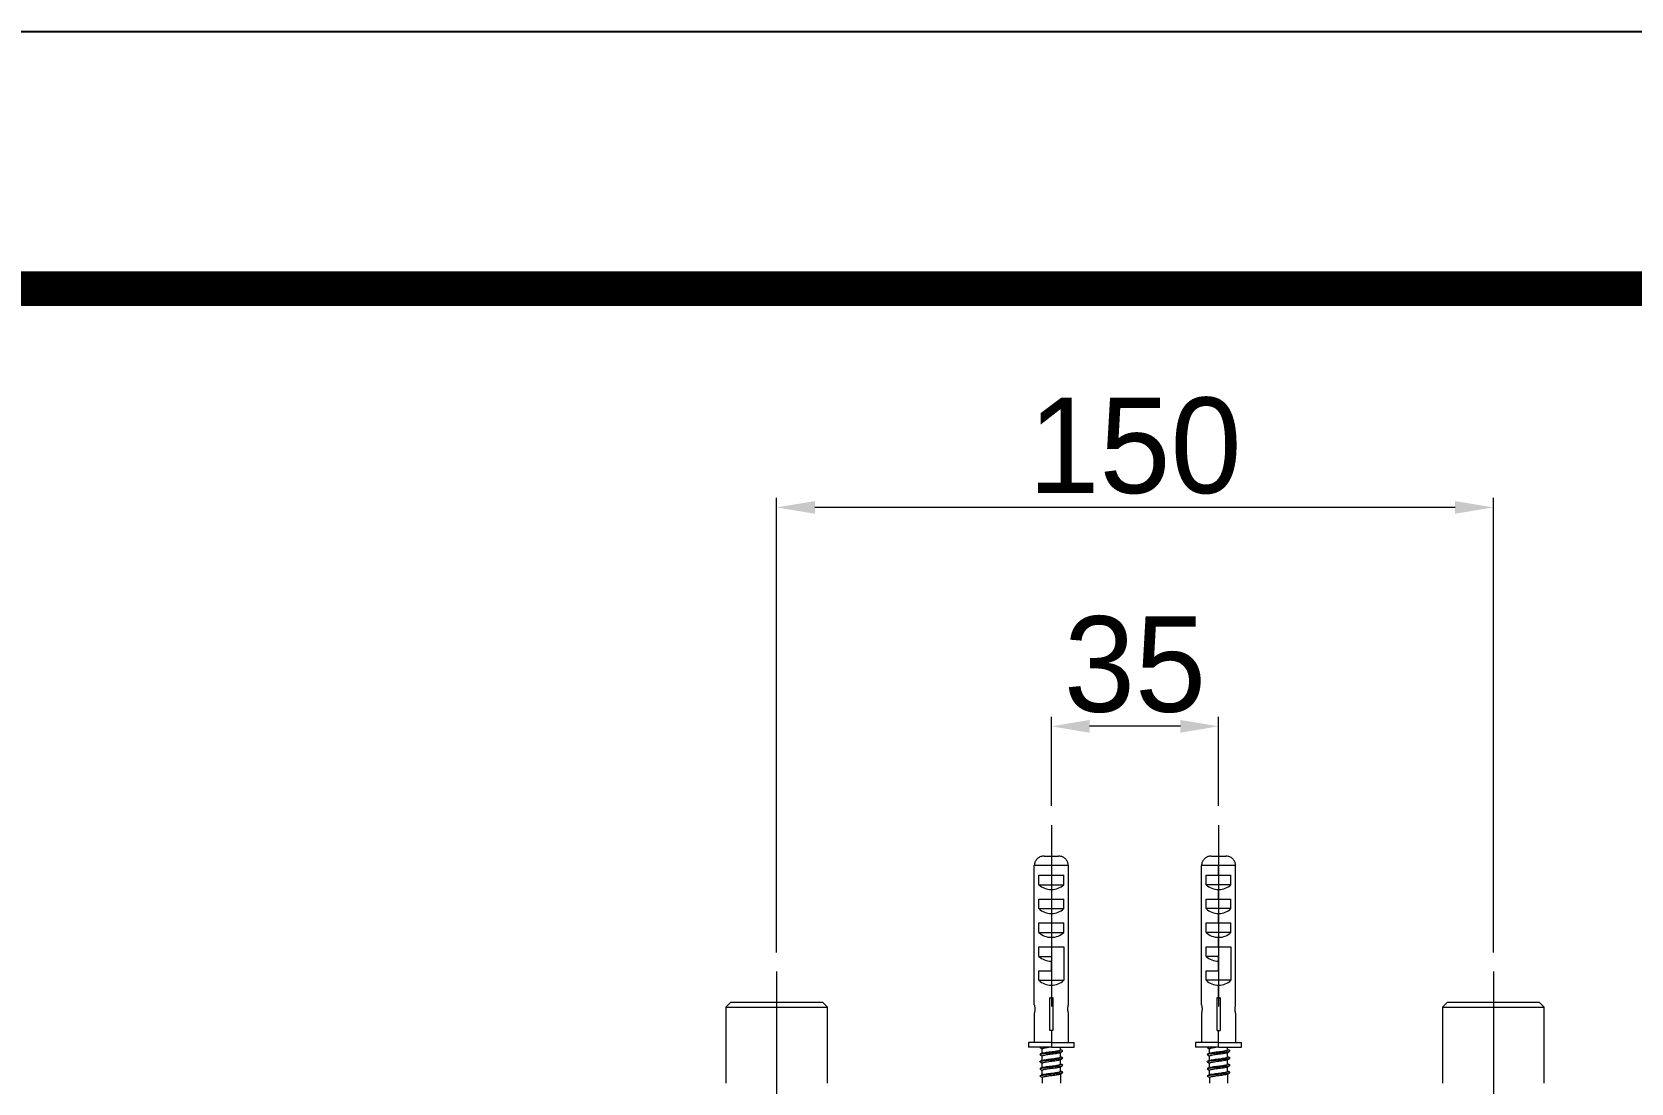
# Model space of a CAD drawing. Extents: x 11377 to 14537, y 53 to 2368.
# Drawn here: x 12292.1 to 12626.8, y 2148.3 to 2368.3 of the extents above; entities that cross this region are included whole.
import ezdxf

# ---------------------------------------------------------------- set-up
doc = ezdxf.new("R2010")
doc.units = 0
doc.header["$LTSCALE"] = 10
doc.header["$MEASUREMENT"] = 0
doc.header["$PDMODE"] = 3
doc.header["$PDSIZE"] = -10
doc.linetypes.add('CENTER2', pattern=[28.575, 19.05, -3.175, 3.175, -3.175])
doc.layers.get('0').update_dxf_attribs({"linetype": 'CONTINUOUS'})
doc.layers.get('DEFPOINTS').update_dxf_attribs({"linetype": 'CONTINUOUS'})
doc.layers.add('1', color=7, linetype='CONTINUOUS', true_color=0xffffff)
doc.layers.add('Cneter', color=1, linetype='CENTER2', lineweight=13)
doc.styles.add('Daelim Dimension', font='')
doc.styles.get('Daelim Dimension').set_extended_font_data('나눔고딕')
doc.dimstyles.new('DEFAULT', dxfattribs={"dimscale": 2, "dimtxt": 2, "dimasz": 2, "dimexe": 0, "dimexo": 2, "dimgap": 1, "dimtad": 1, "dimdec": 1, "dimzin": 9, "dimdsep": 46, "dimtxsty": 'Daelim Dimension', "dimcen": 0.5, "dimclrd": 252, "dimclre": 252, "dimclrt": 3, "dimadec": 1, "dimazin": 0, "dimtfac": 1, "dimtdec": 1, "dimtix": 1, "dimtmove": 0, "dimatfit": 3, "dimfxl": 1, "dimtolj": 1, "dimtzin": 1, "dimlwd": 9, "dimlwe": 9, "dimarcsym": 0})

# ---------------------------------------------------------------- blocks, each defined once
blk = doc.blocks.new('*D11')
at = {"color": 5, "lineweight": 9, "ltscale": 0.5, "transparency": 16777216}
for p, q in [((12505.45, 2206.31), (12505.45, 2224.98)), ((12532.45, 2222.98), (12513.45, 2222.98)), ((12540.45, 2206.31), (12540.45, 2224.98))]:
    blk.add_line(p, q, dxfattribs=at)
at = {"color": 5, "ltscale": 0.5, "transparency": 16777216}
for points in [[(12513.45, 2224.31), (12513.45, 2221.64), (12505.45, 2222.98)], [(12532.45, 2224.31), (12532.45, 2221.64), (12540.45, 2222.98)]]:
    blk.add_solid(points, dxfattribs=at)
at = {"layer": 'DEFPOINTS', "color": 0, "ltscale": 0.5, "transparency": 16777216}
for p in [(12505.45, 2222.98), (12505.45, 2202.31), (12540.45, 2202.31)]:
    blk.add_point(p, dxfattribs=at)
at = {"color": 7, "ltscale": 0.5, "transparency": 16777216, "insert": (12522.95, 2235.88), "char_height": 20, "attachment_point": 5, "style": 'Daelim Dimension'}
blk.add_mtext('\\A1;35', dxfattribs=at)
blk = doc.blocks.new('*D12')
at = {"color": 5, "lineweight": 9, "ltscale": 0.5, "transparency": 16777216}
for p, q in [((12447.95, 2175.66), (12447.95, 2270.8)), ((12597.95, 2175.66), (12597.95, 2270.8)), ((12589.95, 2268.8), (12455.95, 2268.8))]:
    blk.add_line(p, q, dxfattribs=at)
at = {"color": 5, "ltscale": 0.5, "transparency": 16777216}
for points in [[(12455.95, 2270.13), (12455.95, 2267.47), (12447.95, 2268.8)], [(12589.95, 2270.13), (12589.95, 2267.47), (12597.95, 2268.8)]]:
    blk.add_solid(points, dxfattribs=at)
at = {"layer": 'DEFPOINTS', "color": 0, "ltscale": 0.5, "transparency": 16777216}
for p in [(12447.95, 2268.8), (12447.95, 2171.66), (12597.95, 2171.66)]:
    blk.add_point(p, dxfattribs=at)
at = {"color": 7, "lineweight": 9, "ltscale": 0.5, "transparency": 16777216, "insert": (12522.95, 2281.66), "char_height": 20, "attachment_point": 5, "style": 'Daelim Dimension'}
blk.add_mtext('\\A1;150', dxfattribs=at)

msp = doc.modelspace()

# ---------------------------------------------------------------- linework, layer by layer
at = {"ltscale": 0.5}
msp.add_lwpolyline([(11377.11, 53.28), (14536.63, 53.28), (14536.63, 2368.32), (11377.11, 2368.32)], close=True, dxfattribs=at)
at = {"color": 5, "linetype": 'ByBlock', "lineweight": 200, "const_width": 7.28}
msp.add_lwpolyline([(11427.92, 152.41), (14485.52, 152.41), (14485.52, 2314.57), (11427.92, 2314.57)], close=True, dxfattribs=at)
at = {"layer": '1', "color": 7, "linetype": 'Continuous', "lineweight": 18}
for p, q in [((12503.93, 2195.81), (12506.97, 2195.81)), ((12538.93, 2195.81), (12541.97, 2195.81)), ((12501.88, 2164.67), (12501.88, 2193.81)), ((12509.01, 2164.67), (12509.01, 2193.81)), ((12536.88, 2164.67), (12536.88, 2193.81)), ((12544.01, 2164.67), (12544.01, 2193.81)), ((12502.86, 2191.81), (12505.45, 2191.81)), ((12502.86, 2189.81), (12502.86, 2191.81)), ((12502.86, 2189.81), (12508.04, 2189.81)), ((12505.45, 2191.81), (12508.04, 2191.81)), ((12508.04, 2189.81), (12508.04, 2191.81)), ((12537.86, 2191.81), (12540.45, 2191.81)), ((12537.86, 2189.81), (12537.86, 2191.81)), ((12543.04, 2189.81), (12537.86, 2189.81)), ((12540.45, 2191.81), (12543.04, 2191.81)), ((12543.04, 2189.81), (12543.04, 2191.81)), ((12502.86, 2186.81), (12505.45, 2186.81)), ((12502.86, 2184.81), (12502.86, 2186.81)), ((12505.45, 2186.81), (12508.04, 2186.81)), ((12508.04, 2184.81), (12508.04, 2186.81)), ((12537.86, 2186.81), (12540.45, 2186.81)), ((12537.86, 2184.81), (12537.86, 2186.81)), ((12540.45, 2186.81), (12543.04, 2186.81)), ((12543.04, 2184.81), (12543.04, 2186.81)), ((12502.86, 2184.81), (12508.04, 2184.81)), ((12543.04, 2184.81), (12537.86, 2184.81)), ((12502.86, 2181.81), (12505.45, 2181.81)), ((12502.86, 2179.81), (12502.86, 2181.81)), ((12502.86, 2179.81), (12508.04, 2179.81)), ((12505.45, 2181.81), (12508.04, 2181.81)), ((12508.04, 2179.81), (12508.04, 2181.81)), ((12537.86, 2181.81), (12540.45, 2181.81)), ((12537.86, 2179.81), (12537.86, 2181.81)), ((12543.04, 2179.81), (12537.86, 2179.81)), ((12540.45, 2181.81), (12543.04, 2181.81)), ((12543.04, 2179.81), (12543.04, 2181.81)), ((12502.86, 2176.81), (12505.45, 2176.81)), ((12502.86, 2174.81), (12502.86, 2176.81)), ((12505.45, 2176.81), (12508.04, 2176.81)), ((12508.04, 2176.81), (12508.04, 2169.81)), ((12537.86, 2176.81), (12540.45, 2176.81)), ((12537.86, 2174.81), (12537.86, 2176.81)), ((12540.45, 2176.81), (12543.04, 2176.81)), ((12543.04, 2176.81), (12543.04, 2169.81)), ((12502.86, 2174.81), (12505.45, 2174.81)), ((12505.45, 2174.81), (12505.45, 2173.81)), ((12505.45, 2171.81), (12505.45, 2173.81)), ((12540.45, 2174.81), (12537.86, 2174.81)), ((12540.45, 2173.81), (12540.45, 2174.81)), ((12540.45, 2171.81), (12540.45, 2173.81)), ((12502.86, 2171.81), (12505.45, 2171.81)), ((12502.86, 2169.81), (12502.86, 2171.81)), ((12502.86, 2169.81), (12508.04, 2169.81)), ((12537.86, 2171.81), (12540.45, 2171.81)), ((12537.86, 2169.81), (12537.86, 2171.81)), ((12543.04, 2169.81), (12537.86, 2169.81)), ((12505.15, 2159.31), (12505.15, 2166.18)), ((12505.75, 2166.18), (12505.75, 2159.31)), ((12540.15, 2159.31), (12540.15, 2166.18)), ((12540.75, 2166.18), (12540.75, 2159.31)), ((12438.3, 2165.16), (12437.3, 2164.16)), ((12437.3, 2164.16), (12437.3, 2148.31)), ((12437.3, 2164.16), (12447.95, 2164.16)), ((12457.6, 2165.16), (12438.3, 2165.16)), ((12447.95, 2164.16), (12458.6, 2164.16)), ((12458.6, 2164.16), (12457.6, 2165.16)), ((12458.6, 2148.31), (12458.6, 2164.16)), ((12501.85, 2162.82), (12501.85, 2156.81)), ((12509.05, 2156.81), (12509.05, 2162.82)), ((12536.85, 2162.82), (12536.85, 2156.81)), ((12544.05, 2156.81), (12544.05, 2162.82)), ((12588.3, 2165.16), (12587.3, 2164.16)), ((12587.3, 2164.16), (12587.3, 2148.31)), ((12587.3, 2164.16), (12597.95, 2164.16)), ((12607.6, 2165.16), (12588.3, 2165.16)), ((12597.95, 2164.16), (12608.6, 2164.16)), ((12608.6, 2164.16), (12607.6, 2165.16)), ((12608.6, 2148.31), (12608.6, 2164.16)), ((12505.75, 2159.31), (12505.15, 2159.31)), ((12540.15, 2159.31), (12540.75, 2159.31)), ((12500.65, 2156.81), (12500.65, 2155.81)), ((12505.45, 2156.81), (12500.65, 2156.81)), ((12505.45, 2155.81), (12500.65, 2155.81)), ((12503.56, 2154.53), (12503.56, 2155.44)), ((12505.45, 2156.81), (12510.25, 2156.81)), ((12505.45, 2155.81), (12510.25, 2155.81)), ((12507.33, 2155.24), (12507.33, 2155.81)), ((12510.25, 2155.81), (12510.25, 2156.81)), ((12535.65, 2156.81), (12535.65, 2155.81)), ((12540.45, 2156.81), (12535.65, 2156.81)), ((12540.45, 2155.81), (12535.65, 2155.81)), ((12538.56, 2154.53), (12538.56, 2155.44)), ((12540.45, 2156.81), (12545.25, 2156.81)), ((12540.45, 2155.81), (12545.25, 2155.81)), ((12542.33, 2155.24), (12542.33, 2155.81)), ((12545.25, 2155.81), (12545.25, 2156.81)), ((12503.56, 2153.03), (12503.56, 2153.94)), ((12503.56, 2151.53), (12503.56, 2152.44)), ((12507.33, 2153.74), (12507.33, 2154.69)), ((12507.33, 2152.24), (12507.33, 2153.19)), ((12538.56, 2153.03), (12538.56, 2153.94)), ((12538.56, 2151.53), (12538.56, 2152.44)), ((12542.33, 2153.74), (12542.33, 2154.69)), ((12542.33, 2152.24), (12542.33, 2153.19)), ((12503.56, 2150.02), (12503.56, 2150.94)), ((12503.56, 2149.44), (12503.56, 2148.31)), ((12507.33, 2150.74), (12507.33, 2151.69)), ((12507.33, 2150.19), (12507.33, 2148.31)), ((12538.56, 2150.02), (12538.56, 2150.94)), ((12538.56, 2149.44), (12538.56, 2148.31)), ((12542.33, 2150.74), (12542.33, 2151.69)), ((12542.33, 2150.19), (12542.33, 2148.31))]:
    msp.add_line(p, q, dxfattribs=at)
at = {"layer": '1', "color": 7, "linetype": 'Continuous', "lineweight": 13}
for p, q in [((12505.45, 2193.81), (12501.88, 2193.81)), ((12509.01, 2193.81), (12505.45, 2193.81)), ((12505.45, 2193.81), (12505.45, 2191.81)), ((12540.45, 2193.81), (12536.88, 2193.81)), ((12544.01, 2193.81), (12540.45, 2193.81)), ((12540.45, 2191.81), (12540.45, 2193.81)), ((12505.45, 2188.81), (12505.45, 2186.81)), ((12540.45, 2186.81), (12540.45, 2188.81)), ((12505.45, 2183.81), (12505.45, 2181.81)), ((12540.45, 2181.81), (12540.45, 2183.81)), ((12505.45, 2178.81), (12505.45, 2176.81)), ((12540.45, 2176.81), (12540.45, 2178.81)), ((12505.45, 2168.81), (12505.45, 2166.11)), ((12540.45, 2166.11), (12540.45, 2168.81)), ((12505.45, 2159.31), (12505.45, 2156.81)), ((12540.45, 2156.81), (12540.45, 2159.31)), ((12505.45, 2156.81), (12505.45, 2155.81)), ((12540.45, 2155.81), (12540.45, 2156.81))]:
    msp.add_line(p, q, dxfattribs=at)
at = {"layer": '1', "color": 7, "linetype": 'Continuous', "lineweight": 18}
for centre, major_axis, start_param, end_param in [((12505.45, 2192.08), (3.6, 0), 3.90924, 4.712389), ((12505.45, 2192.08), (-3.6, 0), 1.570796, 2.373945), ((12540.45, 2192.08), (3.6, 0), 3.90924, 4.712389), ((12540.45, 2192.08), (-3.6, 0), 1.570796, 2.373945), ((12505.45, 2187.08), (-3.6, 0), 0.767648, 1.570796), ((12505.45, 2187.08), (3.6, 0), 4.712389, 5.515538), ((12540.45, 2187.08), (-3.6, 0), 0.767648, 1.570796), ((12540.45, 2187.08), (3.6, 0), 4.712389, 5.515538), ((12505.45, 2182.08), (3.6, 0), 3.90924, 4.712389), ((12505.45, 2182.08), (-3.6, 0), 1.570796, 2.373945), ((12540.45, 2182.08), (3.6, 0), 3.90924, 4.712389), ((12540.45, 2182.08), (-3.6, 0), 1.570796, 2.373945), ((12505.45, 2177.08), (-3.6, 0), 0.767648, 1.570796), ((12540.45, 2177.08), (3.6, 0), 3.90924, 4.712389), ((12505.45, 2172.08), (-3.6, 0), 0.767648, 1.570796), ((12505.45, 2172.08), (-3.6, 0), 1.570796, 2.373945), ((12540.45, 2172.08), (3.6, 0), 3.90924, 4.712389), ((12540.45, 2172.08), (-3.6, 0), 1.570796, 2.373945)]:
    msp.add_ellipse(centre, major_axis=major_axis, ratio=0.909091, start_param=start_param, end_param=end_param, dxfattribs=at)
for points, knots in [([(12503.93, 2195.81), (12503.69, 2195.81), (12503.45, 2195.77), (12503.01, 2195.62), (12502.8, 2195.5), (12502.44, 2195.21), (12502.29, 2195.03), (12502.05, 2194.65), (12501.97, 2194.43), (12501.9, 2194.08), (12501.88, 2193.94), (12501.88, 2193.81)], [0, 0, 0, 0, 0.222179, 0.222179, 0.444896, 0.444896, 0.660359, 0.660359, 0.872339, 0.872339, 1, 1, 1, 1]), ([(12509.01, 2193.81), (12509.01, 2194.03), (12508.97, 2194.26), (12508.83, 2194.67), (12508.72, 2194.87), (12508.44, 2195.22), (12508.27, 2195.37), (12507.89, 2195.61), (12507.68, 2195.7), (12507.3, 2195.79), (12507.13, 2195.81), (12506.97, 2195.81)], [0, 0, 0, 0, 0.210475, 0.210475, 0.420919, 0.420919, 0.631855, 0.631855, 0.844512, 0.844512, 1, 1, 1, 1]), ([(12538.93, 2195.81), (12538.69, 2195.81), (12538.45, 2195.77), (12538.01, 2195.62), (12537.8, 2195.5), (12537.44, 2195.21), (12537.29, 2195.03), (12537.05, 2194.65), (12536.97, 2194.43), (12536.9, 2194.08), (12536.88, 2193.94), (12536.88, 2193.81)], [0, 0, 0, 0, 0.222179, 0.222179, 0.444896, 0.444896, 0.660359, 0.660359, 0.872339, 0.872339, 1, 1, 1, 1]), ([(12544.01, 2193.81), (12544.01, 2194.03), (12543.97, 2194.26), (12543.83, 2194.67), (12543.72, 2194.87), (12543.44, 2195.22), (12543.27, 2195.37), (12542.89, 2195.61), (12542.68, 2195.7), (12542.3, 2195.79), (12542.13, 2195.81), (12541.97, 2195.81)], [0, 0, 0, 0, 0.210475, 0.210475, 0.420919, 0.420919, 0.631855, 0.631855, 0.844512, 0.844512, 1, 1, 1, 1]), ([(12501.88, 2164.67), (12501.89, 2164.62), (12501.91, 2164.54), (12501.94, 2164.37), (12501.96, 2164.27), (12501.98, 2164.06), (12501.99, 2163.95), (12501.99, 2163.73), (12501.98, 2163.62), (12501.97, 2163.41), (12501.95, 2163.31), (12501.92, 2163.13), (12501.91, 2163.05), (12501.88, 2162.93), (12501.86, 2162.88), (12501.85, 2162.82), (12501.85, 2162.81), (12501.85, 2162.81)], [0, 0, 0, 0, 0.130372, 0.130372, 0.260778, 0.260778, 0.390104, 0.390104, 0.5147, 0.5147, 0.638474, 0.638474, 0.766412, 0.766412, 0.897176, 0.897176, 1, 1, 1, 1]), ([(12509.05, 2162.81), (12509.05, 2162.81), (12509.05, 2162.81), (12509.04, 2162.82), (12509.04, 2162.84), (12509.02, 2162.92), (12509, 2162.98), (12508.97, 2163.13), (12508.95, 2163.22), (12508.93, 2163.41), (12508.91, 2163.52), (12508.9, 2163.74), (12508.9, 2163.85), (12508.91, 2164.07), (12508.92, 2164.17), (12508.95, 2164.37), (12508.96, 2164.46), (12508.99, 2164.59), (12509, 2164.63), (12509.01, 2164.67)], [0, 0, 0, 0, 0.025111, 0.025111, 0.149041, 0.149041, 0.273737, 0.273737, 0.402646, 0.402646, 0.533133, 0.533133, 0.659652, 0.659652, 0.782891, 0.782891, 0.908576, 0.908576, 1, 1, 1, 1]), ([(12536.88, 2164.67), (12536.89, 2164.62), (12536.91, 2164.54), (12536.94, 2164.37), (12536.96, 2164.27), (12536.98, 2164.06), (12536.99, 2163.95), (12536.99, 2163.73), (12536.98, 2163.62), (12536.97, 2163.41), (12536.95, 2163.31), (12536.92, 2163.13), (12536.91, 2163.05), (12536.88, 2162.93), (12536.86, 2162.88), (12536.85, 2162.82), (12536.85, 2162.81), (12536.85, 2162.81)], [0, 0, 0, 0, 0.130372, 0.130372, 0.260778, 0.260778, 0.390104, 0.390104, 0.5147, 0.5147, 0.638474, 0.638474, 0.766412, 0.766412, 0.897176, 0.897176, 1, 1, 1, 1]), ([(12544.05, 2162.81), (12544.05, 2162.81), (12544.05, 2162.81), (12544.04, 2162.82), (12544.04, 2162.84), (12544.02, 2162.92), (12544, 2162.98), (12543.97, 2163.13), (12543.95, 2163.22), (12543.93, 2163.41), (12543.91, 2163.52), (12543.9, 2163.74), (12543.9, 2163.85), (12543.91, 2164.07), (12543.92, 2164.17), (12543.95, 2164.37), (12543.96, 2164.46), (12543.99, 2164.59), (12544, 2164.63), (12544.01, 2164.67)], [0, 0, 0, 0, 0.025111, 0.025111, 0.149041, 0.149041, 0.273737, 0.273737, 0.402646, 0.402646, 0.533133, 0.533133, 0.659652, 0.659652, 0.782891, 0.782891, 0.908576, 0.908576, 1, 1, 1, 1]), ([(12505.37, 2155.81), (12505.32, 2155.8), (12505.26, 2155.79), (12504.99, 2155.76), (12504.78, 2155.73), (12504.4, 2155.68), (12504.23, 2155.65), (12503.93, 2155.6), (12503.81, 2155.57), (12503.64, 2155.52), (12503.58, 2155.49), (12503.56, 2155.46), (12503.56, 2155.45), (12503.56, 2155.44)], [0, 0, 0, 0, 0.059501, 0.059501, 0.281485, 0.281485, 0.503475, 0.503475, 0.725475, 0.725475, 0.947454, 0.947454, 1, 1, 1, 1]), ([(12505.01, 2154.81), (12505.22, 2154.84), (12505.43, 2154.87), (12505.86, 2154.92), (12506.07, 2154.95), (12506.45, 2155), (12506.63, 2155.03), (12506.93, 2155.08), (12507.06, 2155.11), (12507.24, 2155.16), (12507.3, 2155.19), (12507.33, 2155.23), (12507.33, 2155.24), (12507.33, 2155.24)], [0, 0, 0, 0, 0.188476, 0.188476, 0.376983, 0.376983, 0.565472, 0.565472, 0.753985, 0.753985, 0.942472, 0.942472, 1, 1, 1, 1]), ([(12540.37, 2155.81), (12540.32, 2155.8), (12540.26, 2155.79), (12539.99, 2155.76), (12539.78, 2155.73), (12539.4, 2155.68), (12539.23, 2155.65), (12538.93, 2155.6), (12538.81, 2155.57), (12538.64, 2155.52), (12538.58, 2155.49), (12538.56, 2155.46), (12538.56, 2155.45), (12538.56, 2155.44)], [0, 0, 0, 0, 0.059501, 0.059501, 0.281485, 0.281485, 0.503475, 0.503475, 0.725475, 0.725475, 0.947454, 0.947454, 1, 1, 1, 1]), ([(12540.01, 2154.81), (12540.22, 2154.84), (12540.43, 2154.87), (12540.86, 2154.92), (12541.07, 2154.95), (12541.45, 2155), (12541.63, 2155.03), (12541.93, 2155.08), (12542.06, 2155.11), (12542.24, 2155.16), (12542.3, 2155.19), (12542.33, 2155.23), (12542.33, 2155.24), (12542.33, 2155.24)], [0, 0, 0, 0, 0.188476, 0.188476, 0.376983, 0.376983, 0.565472, 0.565472, 0.753985, 0.753985, 0.942472, 0.942472, 1, 1, 1, 1]), ([(12503.08, 2154.25), (12503.03, 2154.28), (12503.06, 2154.37), (12503.75, 2154.49), (12504.55, 2154.57), (12504.89, 2154.61)], [0, 0, 0, 0, 0.272869, 0.704067, 1, 1, 1, 1]), ([(12503.13, 2152.85), (12503.23, 2152.89), (12503.67, 2152.98), (12504.98, 2153.12), (12506.59, 2153.27), (12507.74, 2153.43), (12507.91, 2153.54), (12507.78, 2153.6), (12507.76, 2153.6)], [0, 0, 0, 0, 0.152693, 0.357492, 0.56229, 0.767088, 0.971887, 1, 1, 1, 1]), ([(12503.13, 2151.35), (12503.2, 2151.38), (12503.52, 2151.46), (12504.6, 2151.58), (12506.23, 2151.74), (12507.54, 2151.89), (12507.92, 2152.01), (12507.81, 2152.08), (12507.76, 2152.1)], [0, 0, 0, 0, 0.10499, 0.309747, 0.514505, 0.719262, 0.924019, 1, 1, 1, 1]), ([(12505.01, 2154.26), (12504.8, 2154.24), (12504.6, 2154.21), (12504.24, 2154.15), (12504.08, 2154.13), (12503.82, 2154.07), (12503.72, 2154.05), (12503.59, 2153.99), (12503.56, 2153.97), (12503.56, 2153.94)], [0, 0, 0, 0, 0.254461, 0.254461, 0.508979, 0.508979, 0.763453, 0.763453, 1, 1, 1, 1]), ([(12507.3, 2153.15), (12507.29, 2153.14), (12507.26, 2153.12), (12507.16, 2153.08), (12507.05, 2153.06), (12506.78, 2153), (12506.62, 2152.98), (12506.25, 2152.92), (12506.05, 2152.89), (12505.63, 2152.84), (12505.41, 2152.81), (12504.99, 2152.76), (12504.78, 2152.73), (12504.4, 2152.68), (12504.23, 2152.65), (12503.93, 2152.6), (12503.81, 2152.57), (12503.64, 2152.52), (12503.58, 2152.49), (12503.56, 2152.46), (12503.56, 2152.45), (12503.56, 2152.44)], [0, 0, 0, 0, 0.054084, 0.054084, 0.168931, 0.168931, 0.283771, 0.283771, 0.398626, 0.398626, 0.513461, 0.513461, 0.628324, 0.628324, 0.743155, 0.743155, 0.858022, 0.858022, 0.97285, 0.97285, 1, 1, 1, 1]), ([(12503.65, 2154.57), (12503.65, 2154.57), (12503.66, 2154.57), (12503.74, 2154.6), (12503.84, 2154.63), (12504.11, 2154.68), (12504.28, 2154.71), (12504.63, 2154.76), (12504.82, 2154.79), (12505.01, 2154.81)], [0, 0, 0, 0, 0.030105, 0.030105, 0.361256, 0.361256, 0.692357, 0.692357, 1, 1, 1, 1]), ([(12503.65, 2153.07), (12503.65, 2153.07), (12503.66, 2153.07), (12503.74, 2153.1), (12503.84, 2153.13), (12504.11, 2153.18), (12504.28, 2153.21), (12504.64, 2153.26), (12504.84, 2153.29), (12505.26, 2153.35), (12505.48, 2153.37), (12505.9, 2153.43), (12506.11, 2153.45), (12506.49, 2153.51), (12506.67, 2153.53), (12506.96, 2153.59), (12507.08, 2153.62), (12507.26, 2153.67), (12507.31, 2153.7), (12507.33, 2153.73), (12507.33, 2153.74), (12507.33, 2153.74)], [0, 0, 0, 0, 0.011256, 0.011256, 0.131301, 0.131301, 0.251361, 0.251361, 0.371404, 0.371404, 0.491467, 0.491467, 0.611508, 0.611508, 0.731571, 0.731571, 0.85161, 0.85161, 0.971672, 0.971672, 1, 1, 1, 1]), ([(12503.65, 2151.57), (12503.65, 2151.57), (12503.66, 2151.57), (12503.74, 2151.6), (12503.84, 2151.63), (12504.11, 2151.68), (12504.28, 2151.71), (12504.64, 2151.76), (12504.84, 2151.79), (12505.26, 2151.85), (12505.48, 2151.87), (12505.9, 2151.93), (12506.11, 2151.95), (12506.49, 2152.01), (12506.67, 2152.03), (12506.96, 2152.09), (12507.08, 2152.12), (12507.26, 2152.17), (12507.31, 2152.2), (12507.33, 2152.23), (12507.33, 2152.24), (12507.33, 2152.24)], [0, 0, 0, 0, 0.012148, 0.012148, 0.132076, 0.132076, 0.252025, 0.252025, 0.371955, 0.371955, 0.491901, 0.491901, 0.611835, 0.611835, 0.731777, 0.731777, 0.851716, 0.851716, 0.971654, 0.971654, 1, 1, 1, 1]), ([(12504.89, 2154.61), (12505.23, 2154.64), (12506.12, 2154.73), (12507.32, 2154.86), (12507.74, 2154.96), (12507.81, 2155)], [0, 0, 0, 0, 0.268829, 0.660533, 1, 1, 1, 1]), ([(12507.3, 2154.65), (12507.28, 2154.64), (12507.26, 2154.62), (12507.16, 2154.58), (12507.05, 2154.56), (12506.78, 2154.5), (12506.62, 2154.48), (12506.25, 2154.42), (12506.05, 2154.39), (12505.63, 2154.34), (12505.41, 2154.31), (12505.14, 2154.28), (12505.07, 2154.27), (12505.01, 2154.26)], [0, 0, 0, 0, 0.09432, 0.09432, 0.304658, 0.304658, 0.515055, 0.515055, 0.725384, 0.725384, 0.935787, 0.935787, 1, 1, 1, 1]), ([(12538.08, 2154.25), (12538.03, 2154.28), (12538.06, 2154.37), (12538.75, 2154.49), (12539.55, 2154.57), (12539.89, 2154.61)], [0, 0, 0, 0, 0.272869, 0.704067, 1, 1, 1, 1]), ([(12538.13, 2152.85), (12538.23, 2152.89), (12538.67, 2152.98), (12539.98, 2153.12), (12541.59, 2153.27), (12542.54, 2153.4), (12542.78, 2153.48), (12542.82, 2153.5)], [0, 0, 0, 0, 0.176141, 0.412388, 0.648636, 0.884883, 1, 1, 1, 1]), ([(12538.13, 2151.35), (12538.2, 2151.38), (12538.52, 2151.46), (12539.6, 2151.58), (12541.23, 2151.74), (12542.54, 2151.89), (12542.92, 2152.01), (12542.81, 2152.08), (12542.76, 2152.1)], [0, 0, 0, 0, 0.10499, 0.309747, 0.514505, 0.719262, 0.924019, 1, 1, 1, 1]), ([(12540.01, 2154.26), (12539.8, 2154.24), (12539.6, 2154.21), (12539.24, 2154.15), (12539.08, 2154.13), (12538.82, 2154.07), (12538.72, 2154.05), (12538.59, 2153.99), (12538.56, 2153.97), (12538.56, 2153.94)], [0, 0, 0, 0, 0.254461, 0.254461, 0.508979, 0.508979, 0.763453, 0.763453, 1, 1, 1, 1]), ([(12542.3, 2153.15), (12542.29, 2153.14), (12542.26, 2153.12), (12542.16, 2153.08), (12542.05, 2153.06), (12541.78, 2153), (12541.62, 2152.98), (12541.25, 2152.92), (12541.05, 2152.89), (12540.63, 2152.84), (12540.41, 2152.81), (12539.99, 2152.76), (12539.78, 2152.73), (12539.4, 2152.68), (12539.23, 2152.65), (12538.93, 2152.6), (12538.81, 2152.57), (12538.64, 2152.52), (12538.58, 2152.49), (12538.56, 2152.46), (12538.56, 2152.45), (12538.56, 2152.44)], [0, 0, 0, 0, 0.054084, 0.054084, 0.168931, 0.168931, 0.283771, 0.283771, 0.398626, 0.398626, 0.513461, 0.513461, 0.628324, 0.628324, 0.743155, 0.743155, 0.858022, 0.858022, 0.97285, 0.97285, 1, 1, 1, 1]), ([(12538.65, 2154.57), (12538.65, 2154.57), (12538.66, 2154.57), (12538.74, 2154.6), (12538.84, 2154.63), (12539.11, 2154.68), (12539.28, 2154.71), (12539.63, 2154.76), (12539.82, 2154.79), (12540.01, 2154.81)], [0, 0, 0, 0, 0.030105, 0.030105, 0.361256, 0.361256, 0.692357, 0.692357, 1, 1, 1, 1]), ([(12538.65, 2153.07), (12538.65, 2153.07), (12538.66, 2153.07), (12538.74, 2153.1), (12538.84, 2153.13), (12539.11, 2153.18), (12539.28, 2153.21), (12539.64, 2153.26), (12539.84, 2153.29), (12540.26, 2153.35), (12540.48, 2153.37), (12540.9, 2153.43), (12541.11, 2153.45), (12541.49, 2153.51), (12541.67, 2153.53), (12541.96, 2153.59), (12542.08, 2153.62), (12542.26, 2153.67), (12542.31, 2153.7), (12542.33, 2153.73), (12542.33, 2153.74), (12542.33, 2153.74)], [0, 0, 0, 0, 0.011256, 0.011256, 0.131301, 0.131301, 0.251361, 0.251361, 0.371404, 0.371404, 0.491467, 0.491467, 0.611508, 0.611508, 0.731571, 0.731571, 0.85161, 0.85161, 0.971672, 0.971672, 1, 1, 1, 1]), ([(12538.65, 2151.57), (12538.65, 2151.57), (12538.66, 2151.57), (12538.74, 2151.6), (12538.84, 2151.63), (12539.11, 2151.68), (12539.28, 2151.71), (12539.64, 2151.76), (12539.84, 2151.79), (12540.26, 2151.85), (12540.48, 2151.87), (12540.9, 2151.93), (12541.11, 2151.95), (12541.49, 2152.01), (12541.67, 2152.03), (12541.96, 2152.09), (12542.08, 2152.12), (12542.26, 2152.17), (12542.31, 2152.2), (12542.33, 2152.23), (12542.33, 2152.24), (12542.33, 2152.24)], [0, 0, 0, 0, 0.012148, 0.012148, 0.132076, 0.132076, 0.252025, 0.252025, 0.371955, 0.371955, 0.491901, 0.491901, 0.611835, 0.611835, 0.731777, 0.731777, 0.851716, 0.851716, 0.971654, 0.971654, 1, 1, 1, 1]), ([(12539.89, 2154.61), (12540.23, 2154.64), (12541.12, 2154.73), (12542.32, 2154.86), (12542.74, 2154.96), (12542.81, 2155)], [0, 0, 0, 0, 0.268829, 0.660533, 1, 1, 1, 1]), ([(12542.3, 2154.65), (12542.28, 2154.64), (12542.26, 2154.62), (12542.16, 2154.58), (12542.05, 2154.56), (12541.78, 2154.5), (12541.62, 2154.48), (12541.25, 2154.42), (12541.05, 2154.39), (12540.63, 2154.34), (12540.41, 2154.31), (12540.14, 2154.28), (12540.07, 2154.27), (12540.01, 2154.26)], [0, 0, 0, 0, 0.09432, 0.09432, 0.304658, 0.304658, 0.515055, 0.515055, 0.725384, 0.725384, 0.935787, 0.935787, 1, 1, 1, 1]), ([(12542.84, 2153.55), (12542.84, 2153.56), (12542.82, 2153.58), (12542.78, 2153.6), (12542.76, 2153.6)], [0, 0, 0, 0, 0.561759, 1, 1, 1, 1]), ([(12503.07, 2151.25), (12503.06, 2151.26), (12503.05, 2151.28), (12503.05, 2151.29), (12503.05, 2151.3)], [0, 0, 0, 0, 0.574011, 1, 1, 1, 1]), ([(12503.05, 2149.79), (12503.05, 2149.82), (12503.24, 2149.91), (12504.25, 2150.05), (12505.85, 2150.2), (12507.29, 2150.36), (12507.9, 2150.49), (12507.84, 2150.57), (12507.76, 2150.6)], [0, 0, 0, 0, 0.129731, 0.31876, 0.507788, 0.696817, 0.885845, 1, 1, 1, 1]), ([(12507.31, 2151.65), (12507.29, 2151.64), (12507.26, 2151.62), (12507.16, 2151.58), (12507.05, 2151.56), (12506.78, 2151.5), (12506.62, 2151.48), (12506.25, 2151.42), (12506.05, 2151.39), (12505.63, 2151.34), (12505.41, 2151.31), (12504.99, 2151.26), (12504.78, 2151.23), (12504.4, 2151.18), (12504.23, 2151.15), (12503.93, 2151.1), (12503.81, 2151.07), (12503.64, 2151.02), (12503.58, 2150.99), (12503.56, 2150.96), (12503.56, 2150.95), (12503.56, 2150.94)], [0, 0, 0, 0, 0.054868, 0.054868, 0.169599, 0.169599, 0.284364, 0.284364, 0.399096, 0.399096, 0.513857, 0.513857, 0.628593, 0.628593, 0.743348, 0.743348, 0.85809, 0.85809, 0.972839, 0.972839, 1, 1, 1, 1]), ([(12503.56, 2149.99), (12503.56, 2150.02), (12503.59, 2150.05), (12503.74, 2150.1), (12503.84, 2150.13), (12504.11, 2150.18), (12504.28, 2150.21), (12504.64, 2150.26), (12504.84, 2150.29), (12505.26, 2150.35), (12505.48, 2150.37), (12505.9, 2150.43), (12506.11, 2150.45), (12506.49, 2150.51), (12506.67, 2150.54), (12506.96, 2150.59), (12507.08, 2150.62), (12507.26, 2150.67), (12507.31, 2150.7), (12507.33, 2150.73), (12507.33, 2150.74), (12507.33, 2150.74)], [0, 0, 0, 0, 0.108259, 0.108259, 0.216535, 0.216535, 0.324802, 0.324802, 0.433082, 0.433082, 0.541347, 0.541347, 0.649629, 0.649629, 0.757892, 0.757892, 0.866175, 0.866175, 0.974436, 0.974436, 1, 1, 1, 1]), ([(12507.3, 2150.15), (12507.29, 2150.14), (12507.26, 2150.12), (12507.16, 2150.08), (12507.05, 2150.06), (12506.78, 2150), (12506.62, 2149.98), (12506.25, 2149.92), (12506.05, 2149.89), (12505.63, 2149.84), (12505.41, 2149.81), (12504.99, 2149.76), (12504.78, 2149.73), (12504.4, 2149.68), (12504.23, 2149.65), (12503.93, 2149.6), (12503.81, 2149.57), (12503.64, 2149.52), (12503.58, 2149.49), (12503.56, 2149.46), (12503.56, 2149.45), (12503.56, 2149.44)], [0, 0, 0, 0, 0.054637, 0.054637, 0.169412, 0.169412, 0.284203, 0.284203, 0.398973, 0.398973, 0.513772, 0.513772, 0.628539, 0.628539, 0.743342, 0.743342, 0.858104, 0.858104, 0.972907, 0.972907, 1, 1, 1, 1]), ([(12538.07, 2151.25), (12538.06, 2151.26), (12538.05, 2151.28), (12538.05, 2151.29), (12538.05, 2151.3)], [0, 0, 0, 0, 0.574011, 1, 1, 1, 1]), ([(12538.05, 2149.79), (12538.05, 2149.82), (12538.24, 2149.91), (12539.25, 2150.05), (12540.85, 2150.2), (12542.29, 2150.36), (12542.9, 2150.49), (12542.84, 2150.57), (12542.76, 2150.6)], [0, 0, 0, 0, 0.129731, 0.31876, 0.507788, 0.696817, 0.885845, 1, 1, 1, 1]), ([(12542.31, 2151.65), (12542.29, 2151.64), (12542.26, 2151.62), (12542.16, 2151.58), (12542.05, 2151.56), (12541.78, 2151.5), (12541.62, 2151.48), (12541.25, 2151.42), (12541.05, 2151.39), (12540.63, 2151.34), (12540.41, 2151.31), (12539.99, 2151.26), (12539.78, 2151.23), (12539.4, 2151.18), (12539.23, 2151.15), (12538.93, 2151.1), (12538.81, 2151.07), (12538.64, 2151.02), (12538.58, 2150.99), (12538.56, 2150.96), (12538.56, 2150.95), (12538.56, 2150.94)], [0, 0, 0, 0, 0.054868, 0.054868, 0.169599, 0.169599, 0.284364, 0.284364, 0.399096, 0.399096, 0.513857, 0.513857, 0.628593, 0.628593, 0.743348, 0.743348, 0.85809, 0.85809, 0.972839, 0.972839, 1, 1, 1, 1]), ([(12538.56, 2149.99), (12538.56, 2150.02), (12538.59, 2150.05), (12538.74, 2150.1), (12538.84, 2150.13), (12539.11, 2150.18), (12539.28, 2150.21), (12539.64, 2150.26), (12539.84, 2150.29), (12540.26, 2150.35), (12540.48, 2150.37), (12540.9, 2150.43), (12541.11, 2150.45), (12541.49, 2150.51), (12541.67, 2150.54), (12541.96, 2150.59), (12542.08, 2150.62), (12542.26, 2150.67), (12542.31, 2150.7), (12542.33, 2150.73), (12542.33, 2150.74), (12542.33, 2150.74)], [0, 0, 0, 0, 0.108259, 0.108259, 0.216535, 0.216535, 0.324802, 0.324802, 0.433082, 0.433082, 0.541347, 0.541347, 0.649629, 0.649629, 0.757892, 0.757892, 0.866175, 0.866175, 0.974436, 0.974436, 1, 1, 1, 1]), ([(12542.3, 2150.15), (12542.29, 2150.14), (12542.26, 2150.12), (12542.16, 2150.08), (12542.05, 2150.06), (12541.78, 2150), (12541.62, 2149.98), (12541.25, 2149.92), (12541.05, 2149.89), (12540.63, 2149.84), (12540.41, 2149.81), (12539.99, 2149.76), (12539.78, 2149.73), (12539.4, 2149.68), (12539.23, 2149.65), (12538.93, 2149.6), (12538.81, 2149.57), (12538.64, 2149.52), (12538.58, 2149.49), (12538.56, 2149.46), (12538.56, 2149.45), (12538.56, 2149.44)], [0, 0, 0, 0, 0.054637, 0.054637, 0.169412, 0.169412, 0.284203, 0.284203, 0.398973, 0.398973, 0.513772, 0.513772, 0.628539, 0.628539, 0.743342, 0.743342, 0.858104, 0.858104, 0.972907, 0.972907, 1, 1, 1, 1])]:
    msp.add_open_spline(points, degree=3, knots=knots, dxfattribs=at)
for points, degree in [([(12505.15, 2166.18), (12505.2, 2166.16), (12505.3, 2166.12), (12505.4, 2166.11), (12505.45, 2166.11)], 3), ([(12505.45, 2166.11), (12505.5, 2166.11), (12505.59, 2166.12), (12505.7, 2166.16), (12505.75, 2166.18)], 3), ([(12540.15, 2166.18), (12540.2, 2166.16), (12540.3, 2166.12), (12540.4, 2166.11), (12540.45, 2166.11)], 3), ([(12540.45, 2166.11), (12540.5, 2166.11), (12540.59, 2166.12), (12540.7, 2166.16), (12540.75, 2166.18)], 3), ([(12503.07, 2155.76), (12503.31, 2155.59), (12503.56, 2155.42)], 2), ([(12507.78, 2155.1), (12507.55, 2155.19), (12507.33, 2155.28)], 2), ([(12538.07, 2155.76), (12538.31, 2155.59), (12538.56, 2155.42)], 2), ([(12542.78, 2155.1), (12542.55, 2155.19), (12542.33, 2155.28)], 2), ([(12503.08, 2152.75), (12503.05, 2152.77), (12503.04, 2152.79), (12503.05, 2152.8)], 3), ([(12503.07, 2154.26), (12503.31, 2154.09), (12503.56, 2153.92)], 2), ([(12503.07, 2152.76), (12503.31, 2152.59), (12503.56, 2152.42)], 2), ([(12503.65, 2154.57), (12503.39, 2154.46), (12503.12, 2154.35)], 2), ([(12503.65, 2153.07), (12503.39, 2152.96), (12503.12, 2152.85)], 2), ([(12505.01, 2154.81), (12504.97, 2154.74), (12504.93, 2154.68), (12504.89, 2154.61)], 3), ([(12504.89, 2154.61), (12504.93, 2154.49), (12504.97, 2154.38), (12505.01, 2154.26)], 3), ([(12507.3, 2154.64), (12507.56, 2154.82), (12507.82, 2155.01)], 2), ([(12507.3, 2153.15), (12507.56, 2153.33), (12507.82, 2153.51)], 2), ([(12507.3, 2151.65), (12507.56, 2151.83), (12507.82, 2152.01)], 2), ([(12507.78, 2153.6), (12507.55, 2153.69), (12507.33, 2153.78)], 2), ([(12507.78, 2152.1), (12507.55, 2152.19), (12507.33, 2152.28)], 2), ([(12507.84, 2155.06), (12507.82, 2155.07), (12507.8, 2155.09), (12507.76, 2155.1)], 3), ([(12538.08, 2152.75), (12538.05, 2152.77), (12538.04, 2152.79), (12538.05, 2152.8)], 3), ([(12538.07, 2154.26), (12538.31, 2154.09), (12538.56, 2153.92)], 2), ([(12538.07, 2152.76), (12538.31, 2152.59), (12538.56, 2152.42)], 2), ([(12538.65, 2154.57), (12538.39, 2154.46), (12538.12, 2154.35)], 2), ([(12538.65, 2153.07), (12538.39, 2152.96), (12538.12, 2152.85)], 2), ([(12540.01, 2154.81), (12539.97, 2154.74), (12539.93, 2154.68), (12539.89, 2154.61)], 3), ([(12539.89, 2154.61), (12539.93, 2154.49), (12539.97, 2154.38), (12540.01, 2154.26)], 3), ([(12542.3, 2154.64), (12542.56, 2154.82), (12542.82, 2155.01)], 2), ([(12542.3, 2153.15), (12542.56, 2153.33), (12542.82, 2153.51)], 2), ([(12542.3, 2151.65), (12542.56, 2151.83), (12542.82, 2152.01)], 2), ([(12542.78, 2153.6), (12542.55, 2153.69), (12542.33, 2153.78)], 2), ([(12542.78, 2152.1), (12542.55, 2152.19), (12542.33, 2152.28)], 2), ([(12542.84, 2155.06), (12542.82, 2155.07), (12542.8, 2155.09), (12542.76, 2155.1)], 3), ([(12503.56, 2149.99), (12503.39, 2149.93), (12503.22, 2149.86), (12503.05, 2149.79)], 3), ([(12503.05, 2149.79), (12503.22, 2149.67), (12503.39, 2149.56), (12503.56, 2149.44)], 3), ([(12503.07, 2151.26), (12503.31, 2151.09), (12503.56, 2150.92)], 2), ([(12503.65, 2151.57), (12503.39, 2151.46), (12503.12, 2151.35)], 2), ([(12503.75, 2150.1), (12503.5, 2149.99), (12503.25, 2149.89)], 2), ([(12507.3, 2150.15), (12507.56, 2150.33), (12507.82, 2150.51)], 2), ([(12507.78, 2150.6), (12507.55, 2150.69), (12507.33, 2150.78)], 2), ([(12538.56, 2149.99), (12538.39, 2149.93), (12538.22, 2149.86), (12538.05, 2149.79)], 3), ([(12538.05, 2149.79), (12538.22, 2149.67), (12538.39, 2149.56), (12538.56, 2149.44)], 3), ([(12538.07, 2151.26), (12538.31, 2151.09), (12538.56, 2150.92)], 2), ([(12538.65, 2151.57), (12538.39, 2151.46), (12538.12, 2151.35)], 2), ([(12538.75, 2150.1), (12538.5, 2149.99), (12538.25, 2149.89)], 2), ([(12542.3, 2150.15), (12542.56, 2150.33), (12542.82, 2150.51)], 2), ([(12542.78, 2150.6), (12542.55, 2150.69), (12542.33, 2150.78)], 2)]:
    msp.add_open_spline(points, degree=degree, dxfattribs=at)
at = {"layer": 'Cneter', "lineweight": 5, "ltscale": 0.5}
for points in [[(12505.45, 2202.31), (12505.45, 2169.31), (12505.45, 2164.31)], [(12540.45, 2202.31), (12540.45, 2169.31), (12540.45, 2164.31)], [(12447.95, 2171.66), (12447.95, 2138.66), (12447.95, 2133.66)], [(12597.95, 2171.66), (12597.95, 2138.66), (12597.95, 2133.66)]]:
    msp.add_open_spline(points, degree=1, knots=[0, 0, 0.868421, 1, 1], dxfattribs=at)

# ---------------------------------------------------------------- dimensions: what is measured, and where the dimension line sits
at = {"color": 5, "lineweight": 9, "ltscale": 0.5}
dim = msp.add_linear_dim(base=(12447.95, 2268.8), p1=(12597.95, 2171.66), p2=(12447.95, 2171.66), dimstyle='DEFAULT', override={"dimtxt": 10, "dimasz": 4, "dimexe": 1, "dimdec": 0, "dimclrd": 5, "dimclre": 5, "dimclrt": 7}, dxfattribs=at)
dim.commit()
dim.dimension.update_dxf_attribs({"geometry": '*D12', "text_midpoint": (12522.95, 2268.8), "dimtype": 160})
at = {"color": 5, "ltscale": 0.5}
dim = msp.add_linear_dim(base=(12505.45, 2222.98), p1=(12540.45, 2202.31), p2=(12505.45, 2202.31), dimstyle='DEFAULT', override={"dimtxt": 10, "dimasz": 4, "dimexe": 1, "dimdec": 0, "dimclrd": 5, "dimclre": 5, "dimclrt": 7}, dxfattribs=at)
dim.commit()
dim.dimension.update_dxf_attribs({"geometry": '*D11', "text_midpoint": (12522.95, 2235.88)})

doc.saveas('drawing.dxf')
